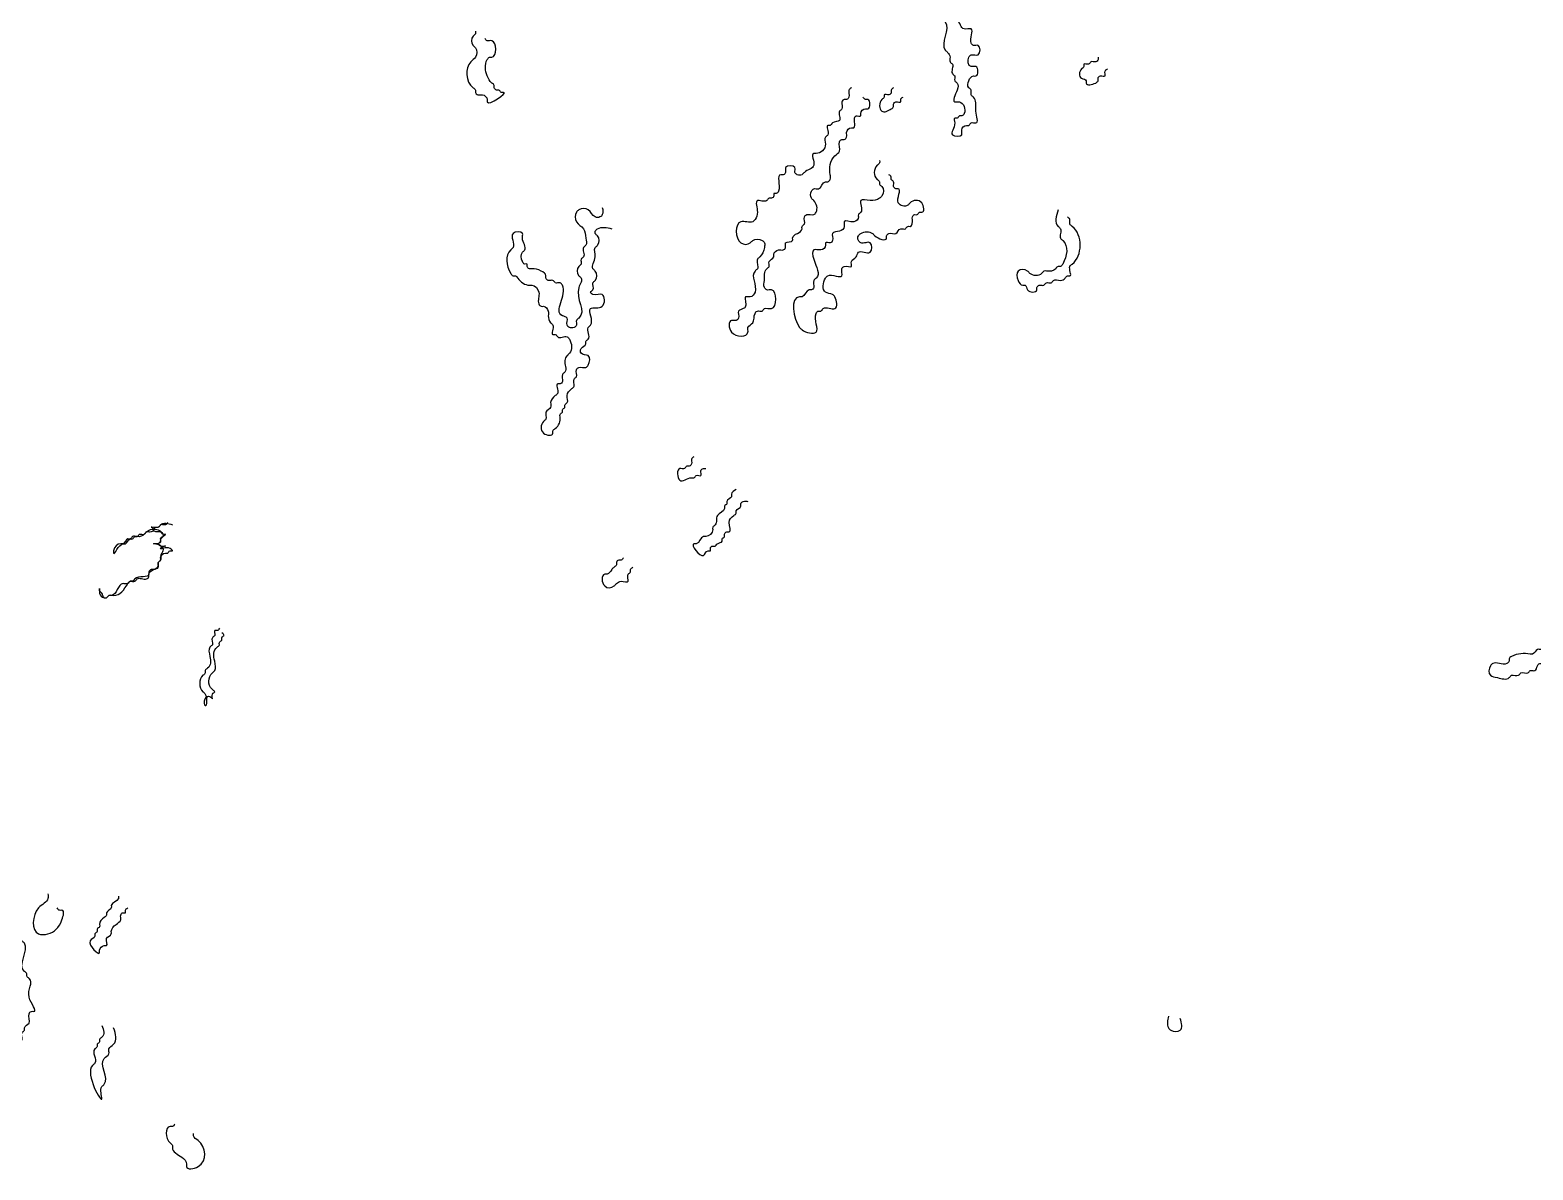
# Model space of a CAD drawing. Header units: metres. Extents: x 0 to 100, y 0 to 141.
# Drawn here: x 61.21 to 77.2, y 102.04 to 114.16 of the extents above; entities that cross this region are included whole.
import ezdxf

# ---------------------------------------------------------------- set-up
doc = ezdxf.new("R2010")
doc.units = ezdxf.units.M

msp = doc.modelspace()

# ---------------------------------------------------------------- linework, layer by layer
for points in [[(70.875, 114.825), (70.875, 114.8), (70.85, 114.775), (70.85, 114.5), (70.875, 114.475), (70.875, 114.325), (70.95, 114.25), (70.95, 113.95), (70.975, 113.925), (71, 113.875), (71, 113.825), (71.025, 113.8), (71.025, 113.7), (71.05, 113.675), (71.05, 113.625), (71.075, 113.6), (71.075, 113.525), (71.05, 113.4), (71.1, 113.4), (71.15, 113.35), (71.15, 113.275), (71.125, 113.25), (71.1, 113.25), (71.075, 113.225), (71.05, 113.225), (71.05, 113.175), (71.025, 113.05), (71.125, 113.05), (71.125, 113.1), (71.175, 113.15), (71.2, 113.15), (71.225, 113.175), (71.275, 113.175), (71.275, 113.3), (71.25, 113.45), (71.225, 113.475), (71.225, 113.525), (71.2, 113.55), (71.2, 113.625), (71.25, 113.675), (71.275, 113.675), (71.275, 113.775), (71.225, 113.775), (71.2, 113.875), (71.225, 113.9), (71.3, 113.9), (71.3, 114), (71.25, 114), (71.225, 114.025), (71.225, 114.175), (71.15, 114.175), (71.075, 114.275), (71.05, 114.3), (71.05, 114.35), (70.975, 114.425), (70.975, 114.575), (70.95, 114.6), (70.95, 114.675), (70.975, 114.7)], [(65.95, 114.15), (65.95, 114.125), (65.925, 114.1), (65.925, 114), (65.95, 113.975), (65.95, 113.875), (65.9, 113.825), (65.925, 113.55), (65.95, 113.525), (65.95, 113.5), (65.975, 113.475), (66.025, 113.475), (66.075, 113.425), (66.075, 113.4), (66.25, 113.5), (66.225, 113.5), (66.2, 113.525), (66.175, 113.525), (66.15, 113.55), (66.15, 113.575), (66.125, 113.6), (66.075, 113.675), (66.075, 113.85), (66.1, 113.875), (66.125, 113.875), (66.125, 114.05), (66.075, 114.05), (66.05, 114.075)], [(72.575, 113.875), (72.575, 113.85), (72.55, 113.825), (72.5, 113.825), (72.475, 113.8), (72.425, 113.8), (72.425, 113.775), (72.4, 113.75), (72.4, 113.65), (72.45, 113.625), (72.45, 113.6), (72.55, 113.6), (72.575, 113.625), (72.575, 113.65), (72.6, 113.675), (72.65, 113.675), (72.65, 113.725), (72.675, 113.75)], [(69.95, 113.55), (69.925, 113.525), (69.925, 113.45), (69.9, 113.425), (69.875, 113.425), (69.85, 113.4), (69.85, 113.325), (69.825, 113.3), (69.825, 113.2), (69.75, 113.175), (69.725, 113.15), (69.7, 113.15), (69.7, 113.05), (69.675, 113.025), (69.675, 112.95), (69.575, 112.85), (69.55, 112.85), (69.55, 112.725), (69.45, 112.65), (69.425, 112.625), (69.375, 112.625), (69.35, 112.65), (69.35, 112.7), (69.25, 112.7), (69.25, 112.65), (69.225, 112.625), (69.2, 112.625), (69.175, 112.45), (69.15, 112.425), (69.125, 112.425), (69.125, 112.4), (69.1, 112.375), (69.075, 112.375), (69.05, 112.35), (68.95, 112.35), (68.95, 112.225), (68.925, 112.15), (68.9, 112.125), (68.775, 112.125), (68.775, 111.9), (68.875, 111.9), (68.9, 111.925), (69, 111.925), (69.025, 111.9), (69.025, 111.85), (68.975, 111.75), (68.95, 111.725), (68.95, 111.625), (68.925, 111.6), (68.925, 111.375), (68.875, 111.325), (68.825, 111.325), (68.825, 111.225), (68.8, 111.2), (68.75, 111.175), (68.75, 111.1), (68.725, 111.075), (68.675, 111.075), (68.675, 110.95), (68.85, 110.95), (68.85, 111), (68.9, 111.05), (68.925, 111.15), (68.95, 111.175), (69, 111.175), (69.025, 111.2), (69.1, 111.2), (69.1, 111.4), (69.05, 111.4), (69.025, 111.425), (69.025, 111.5), (69.05, 111.625), (69.075, 111.65), (69.075, 111.7), (69.125, 111.75), (69.125, 111.775), (69.175, 111.825), (69.225, 111.825), (69.25, 111.85), (69.25, 111.9), (69.325, 111.925), (69.325, 111.95), (69.425, 112.05), (69.425, 112.075), (69.45, 112.1), (69.45, 112.175), (69.475, 112.2), (69.55, 112.2), (69.575, 112.225), (69.55, 112.35), (69.525, 112.375), (69.525, 112.45), (69.55, 112.475), (69.6, 112.475), (69.675, 112.55), (69.7, 112.55), (69.725, 112.575), (69.725, 112.625), (69.775, 112.825), (69.825, 112.875), (69.825, 112.975), (69.85, 113), (69.875, 113), (69.9, 113.025), (69.9, 113.075), (69.95, 113.125), (69.975, 113.125), (70, 113.25), (70.05, 113.25), (70.05, 113.275), (70.1, 113.325), (70.125, 113.325), (70.125, 113.425), (70.1, 113.425), (70.075, 113.45)], [(70.4, 113.55), (70.375, 113.525), (70.375, 113.5), (70.35, 113.475), (70.3, 113.475), (70.3, 113.45), (70.275, 113.425), (70.275, 113.3), (70.375, 113.325), (70.4, 113.35), (70.4, 113.375), (70.425, 113.4), (70.475, 113.4), (70.475, 113.425), (70.5, 113.45)], [(70.25, 112.775), (70.25, 112.75), (70.225, 112.725), (70.225, 112.575), (70.25, 112.55), (70.25, 112.525), (70.275, 112.5), (70.275, 112.4), (70.25, 112.375), (70.15, 112.35), (70.05, 112.35), (70.05, 112.225), (70.025, 112.2), (70.025, 112.175), (69.975, 112.125), (69.875, 112.125), (69.875, 112.075), (69.825, 112.025), (69.75, 112), (69.75, 111.925), (69.725, 111.9), (69.675, 111.9), (69.675, 111.875), (69.625, 111.825), (69.55, 111.825), (69.55, 111.725), (69.575, 111.525), (69.55, 111.5), (69.55, 111.425), (69.525, 111.4), (69.5, 111.4), (69.425, 111.325), (69.4, 111.325), (69.4, 111), (69.425, 110.975), (69.575, 110.95), (69.575, 111.15), (69.6, 111.175), (69.625, 111.175), (69.65, 111.2), (69.775, 111.2), (69.775, 111.325), (69.75, 111.35), (69.675, 111.375), (69.675, 111.525), (69.7, 111.55), (69.85, 111.55), (69.85, 111.625), (69.875, 111.65), (69.95, 111.65), (69.95, 111.7), (70, 111.75), (70.025, 111.8), (70.15, 111.8), (70.15, 111.9), (70.05, 111.9), (70.025, 111.925), (70.025, 111.975), (70.05, 112), (70.175, 112), (70.2, 111.975), (70.325, 111.95), (70.325, 111.975), (70.35, 112), (70.425, 112), (70.475, 112.05), (70.525, 112.05), (70.55, 112.075), (70.575, 112.075), (70.6, 112.15), (70.6, 112.175), (70.625, 112.2), (70.65, 112.2), (70.675, 112.225), (70.7, 112.225), (70.7, 112.325), (70.575, 112.325), (70.55, 112.3), (70.45, 112.325), (70.45, 112.475), (70.425, 112.475), (70.4, 112.5), (70.4, 112.55), (70.375, 112.575), (70.375, 112.6), (70.35, 112.625)], [(67.3, 112.275), (67.3, 112.2), (67.275, 112.175), (67.225, 112.175), (67.15, 112.25), (67.05, 112.25), (67.025, 112.225), (67.025, 112.125), (67.1, 112.05), (67.125, 111.95), (67.125, 111.875), (67.1, 111.85), (67.1, 111.75), (67.075, 111.725), (67.075, 111.675), (67.05, 111.65), (67.05, 111.55), (67.075, 111.525), (67.05, 111.425), (67.05, 111.1), (67.025, 111.075), (67.025, 111.025), (67, 111), (66.95, 111), (66.925, 111.025), (66.925, 111.1), (66.875, 111.125), (66.875, 111.45), (66.85, 111.475), (66.8, 111.475), (66.775, 111.5), (66.725, 111.5), (66.7, 111.525), (66.7, 111.55), (66.65, 111.6), (66.55, 111.625), (66.525, 111.625), (66.5, 111.65), (66.5, 111.675), (66.475, 111.675), (66.45, 111.7), (66.45, 111.8), (66.475, 111.825), (66.45, 111.95), (66.45, 112), (66.35, 112), (66.35, 111.85), (66.325, 111.825), (66.325, 111.575), (66.35, 111.55), (66.375, 111.55), (66.4, 111.525), (66.525, 111.45), (66.55, 111.45), (66.625, 111.375), (66.625, 111.25), (66.65, 111.225), (66.675, 111.225), (66.725, 111.175), (66.725, 111.125), (66.75, 111.05), (66.775, 111.025), (66.775, 110.925), (66.8, 110.925), (66.825, 110.9), (66.925, 110.9), (66.95, 110.875), (66.95, 110.725), (66.925, 110.7), (66.9, 110.65), (66.9, 110.525), (66.875, 110.5), (66.875, 110.425), (66.85, 110.4), (66.825, 110.4), (66.825, 110.3), (66.8, 110.275), (66.75, 110.2), (66.75, 110.15), (66.7, 110.1), (66.7, 110.025), (66.675, 110), (66.675, 109.875), (66.775, 109.875), (66.775, 109.9), (66.8, 109.925), (66.85, 110.05), (66.85, 110.075), (66.875, 110.1), (66.875, 110.125), (66.9, 110.15), (66.9, 110.175), (66.925, 110.2), (66.925, 110.275), (66.975, 110.35), (67, 110.375), (67, 110.45), (67.025, 110.475), (67.025, 110.55), (67.05, 110.575), (67.125, 110.575), (67.15, 110.6), (67.15, 110.7), (67.075, 110.725), (67.075, 110.775), (67.125, 110.825), (67.125, 110.85), (67.15, 110.875), (67.15, 111), (67.175, 111.025), (67.175, 111.2), (67.3, 111.225), (67.3, 111.35), (67.2, 111.35), (67.175, 111.375), (67.2, 111.4), (67.2, 111.475), (67.225, 111.5), (67.225, 111.6), (67.2, 111.625), (67.225, 111.75), (67.225, 111.85), (67.25, 111.875), (67.25, 111.975), (67.225, 112), (67.225, 112.025), (67.25, 112.05), (67.4, 112.05)], [(72.15, 112.25), (72.15, 112.075), (72.175, 112.05), (72.175, 111.95), (72.2, 111.925), (72.2, 111.675), (72.175, 111.65), (72.15, 111.65), (72.125, 111.625), (72.025, 111.6), (72, 111.6), (71.975, 111.575), (71.85, 111.575), (71.825, 111.6), (71.725, 111.6), (71.725, 111.5), (71.775, 111.45), (71.8, 111.45), (71.825, 111.4), (71.925, 111.4), (71.925, 111.425), (71.95, 111.45), (72, 111.45), (72.025, 111.475), (72.075, 111.475), (72.1, 111.5), (72.175, 111.5), (72.225, 111.525), (72.25, 111.55), (72.275, 111.55), (72.275, 111.65), (72.3, 111.675), (72.3, 112.075), (72.275, 112.1), (72.275, 112.15), (72.25, 112.175)], [(68.275, 109.625), (68.25, 109.6), (68.25, 109.55), (68.225, 109.525), (68.2, 109.525), (68.175, 109.5), (68.125, 109.5), (68.125, 109.375), (68.25, 109.4), (68.275, 109.4), (68.3, 109.425), (68.35, 109.425), (68.35, 109.475), (68.375, 109.5), (68.4, 109.5)], [(68.725, 109.275), (68.675, 109.225), (68.675, 109.2), (68.625, 109.15), (68.625, 109.125), (68.6, 109.1), (68.6, 109.075), (68.525, 109), (68.5, 108.9), (68.475, 108.875), (68.475, 108.85), (68.4, 108.775), (68.375, 108.775), (68.3, 108.7), (68.275, 108.7), (68.375, 108.575), (68.425, 108.625), (68.45, 108.625), (68.45, 108.65), (68.475, 108.675), (68.5, 108.675), (68.525, 108.7), (68.575, 108.725), (68.575, 108.75), (68.6, 108.775), (68.6, 108.8), (68.625, 108.825), (68.65, 108.825), (68.65, 108.925), (68.7, 109), (68.725, 109.025), (68.725, 109.05), (68.775, 109.1), (68.775, 109.125), (68.8, 109.15), (68.85, 109.15)], [(62.675, 108.925), (62.65, 108.9), (62.6, 108.9), (62.575, 108.875), (62.5, 108.875), (62.525, 108.85), (62.5, 108.825), (62.45, 108.825), (62.425, 108.8), (62.35, 108.775), (62.3, 108.775), (62.275, 108.75), (62.25, 108.75), (62.2, 108.7), (62.175, 108.7), (62.1, 108.625), (62.1, 108.6), (62.2, 108.7), (62.225, 108.7), (62.275, 108.75), (62.3, 108.75), (62.325, 108.775), (62.35, 108.775), (62.375, 108.8), (62.425, 108.8), (62.45, 108.825), (62.625, 108.8), (62.625, 108.775), (62.6, 108.75), (62.6, 108.725), (62.575, 108.7), (62.525, 108.7), (62.55, 108.7), (62.625, 108.625), (62.6, 108.575), (62.6, 108.525), (62.575, 108.5), (62.575, 108.475), (62.525, 108.425), (62.5, 108.425), (62.475, 108.4), (62.475, 108.375), (62.325, 108.325), (62.3, 108.3), (62.275, 108.3), (62.25, 108.275), (62.2, 108.275), (62.075, 108.15), (62.05, 108.15), (62.025, 108.125), (62, 108.125), (61.975, 108.175), (61.95, 108.2), (61.95, 108.225), (61.95, 108.175), (62, 108.125), (62.025, 108.125), (62.05, 108.15), (62.1, 108.15), (62.25, 108.275), (62.275, 108.3), (62.325, 108.3), (62.35, 108.325), (62.45, 108.325), (62.475, 108.35), (62.475, 108.375), (62.525, 108.425), (62.575, 108.45), (62.575, 108.5), (62.6, 108.525), (62.6, 108.55), (62.65, 108.6), (62.675, 108.6), (62.7, 108.625), (62.725, 108.625), (62.7, 108.65), (62.6, 108.65), (62.625, 108.675), (62.65, 108.675), (62.6, 108.675), (62.575, 108.7), (62.6, 108.725), (62.6, 108.75), (62.65, 108.8), (62.625, 108.8), (62.6, 108.825), (62.55, 108.825), (62.525, 108.85), (62.55, 108.875), (62.575, 108.875), (62.6, 108.9), (62.725, 108.9)], [(67.525, 108.55), (67.5, 108.525), (67.475, 108.525), (67.45, 108.5), (67.45, 108.475), (67.425, 108.45), (67.4, 108.425), (67.35, 108.375), (67.325, 108.375), (67.325, 108.25), (67.425, 108.25), (67.45, 108.275), (67.5, 108.3), (67.575, 108.3), (67.575, 108.375), (67.6, 108.4), (67.6, 108.425), (67.625, 108.45)], [(63.225, 107.8), (63.2, 107.775), (63.175, 107.775), (63.175, 107.725), (63.15, 107.7), (63.15, 107.625), (63.125, 107.6), (63.125, 107.5), (63.1, 107.375), (63.075, 107.35), (63.075, 107.325), (63.05, 107.3), (63.05, 107.125), (63.075, 107.1), (63.075, 106.975), (63.075, 107.05), (63.125, 107.075), (63.15, 107.05), (63.15, 107.1), (63.175, 107.125), (63.15, 107.15), (63.15, 107.325), (63.175, 107.35), (63.175, 107.45), (63.2, 107.6), (63.225, 107.625), (63.225, 107.65), (63.25, 107.675), (63.25, 107.7), (63.275, 107.725), (63.25, 107.75)], [(77.425, 107.775), (77.425, 107.675), (77.4, 107.65), (77.375, 107.65), (77.3, 107.575), (77.25, 107.575), (77.2, 107.525), (77.175, 107.525), (76.975, 107.5), (76.95, 107.475), (76.95, 107.45), (76.925, 107.425), (76.775, 107.425), (76.75, 107.4), (76.75, 107.3), (76.825, 107.275), (76.95, 107.275), (76.975, 107.3), (77.05, 107.3), (77.075, 107.325), (77.15, 107.325), (77.175, 107.35), (77.225, 107.35), (77.25, 107.4), (77.275, 107.425), (77.325, 107.425), (77.375, 107.475), (77.425, 107.475), (77.475, 107.525), (77.525, 107.525)], [(61.4, 104.975), (61.4, 104.925), (61.3, 104.825), (61.3, 104.55), (61.4, 104.55), (61.55, 104.7), (61.55, 104.8), (61.525, 104.8), (61.5, 104.825)], [(62.15, 104.95), (62.15, 104.925), (62.075, 104.85), (62.075, 104.825), (62.025, 104.775), (62.025, 104.75), (62, 104.725), (61.95, 104.65), (61.95, 104.625), (61.925, 104.6), (61.925, 104.575), (61.9, 104.55), (61.9, 104.525), (61.85, 104.475), (61.95, 104.35), (61.95, 104.375), (62, 104.425), (62.025, 104.425), (62.025, 104.5), (62.075, 104.55), (62.075, 104.575), (62.125, 104.65), (62.175, 104.7), (62.175, 104.75), (62.2, 104.775), (62.225, 104.775), (62.225, 104.8), (62.25, 104.825)], [(61.025, 104.55), (61, 104.525), (61, 104.5), (60.975, 104.475), (60.875, 104.475), (60.85, 104.45), (60.825, 104.45), (60.8, 104.425), (60.725, 104.375), (60.625, 104.375), (60.6, 104.35), (60.575, 104.35), (60.575, 104.225), (60.675, 104.225), (60.7, 104.25), (60.75, 104.25), (60.825, 104.275), (60.85, 104.3), (60.875, 104.3), (60.925, 104.35), (60.975, 104.35), (61.025, 104.3), (61.025, 104.1), (61.05, 104.075), (61.075, 104.025), (61.075, 103.825), (61.1, 103.8), (61.1, 103.7), (61.025, 103.625), (61.025, 103.575), (61, 103.55), (61, 103.45), (61.125, 103.425), (61.125, 103.5), (61.15, 103.525), (61.15, 103.55), (61.2, 103.6), (61.2, 103.7), (61.225, 103.725), (61.25, 103.725), (61.2, 103.875), (61.2, 104.075), (61.175, 104.1), (61.175, 104.125), (61.15, 104.15), (61.15, 104.45), (61.125, 104.475)], [(73.325, 103.675), (73.325, 103.55), (73.35, 103.525), (73.45, 103.525), (73.45, 103.65)], [(61.975, 103.575), (61.975, 103.45), (61.95, 103.425), (61.95, 103.4), (61.925, 103.375), (61.925, 103.35), (61.9, 103.325), (61.9, 103.175), (61.875, 103.15), (61.975, 102.8), (61.975, 102.925), (62, 102.95), (62, 103.225), (62.05, 103.275), (62.05, 103.325), (62.1, 103.375), (62.1, 103.55)], [(62.75, 102.525), (62.725, 102.5), (62.7, 102.5), (62.7, 102.325), (62.725, 102.3), (62.725, 102.275), (62.825, 102.175), (62.875, 102.1), (62.875, 102.075), (63, 102.075), (63, 102.35), (62.95, 102.4), (62.95, 102.425)]]:
    msp.add_spline(points, degree=3)

doc.saveas('drawing.dxf')
